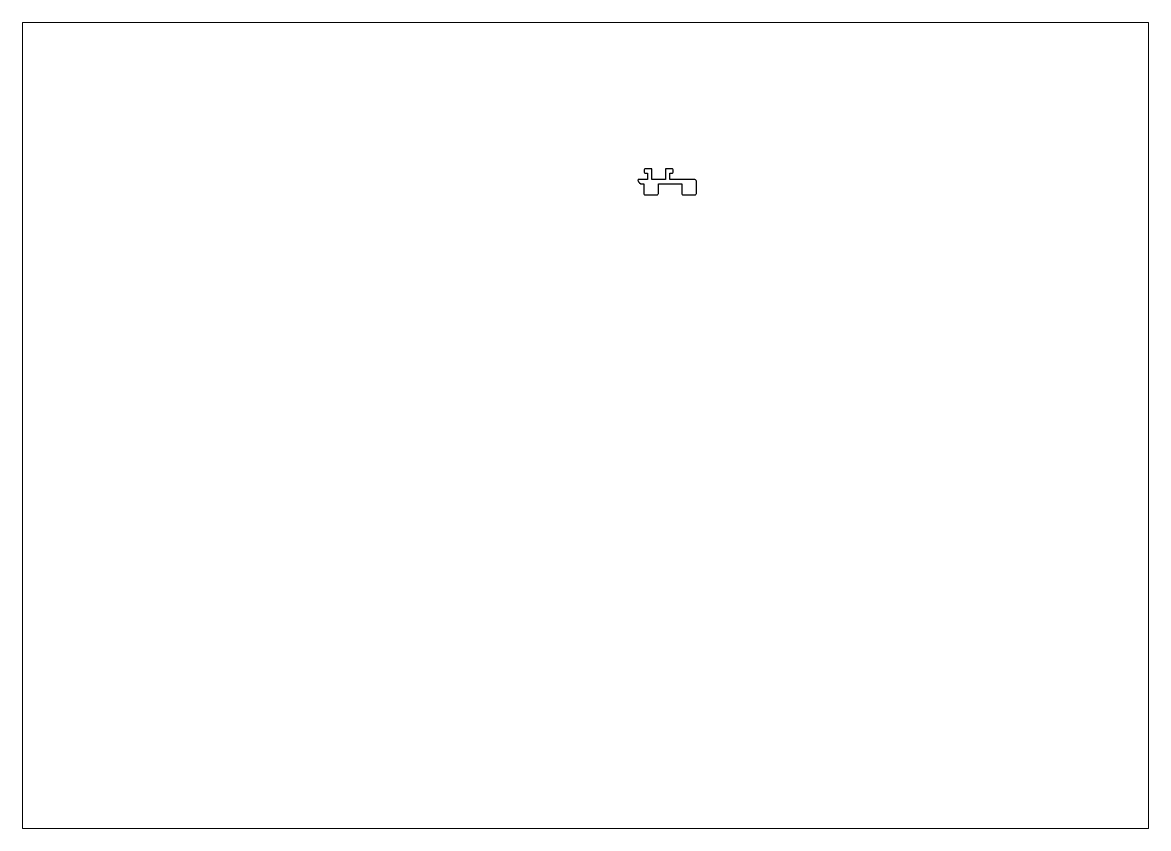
# Paper-space layout 'Layout1' of a CAD drawing. Extents: x 0 to 12.4, y 0 to 8.9.
# The model-space entities are those that its viewports show. They can reach past a viewport. Long polylines and large blocks are cut down to what shows.
import ezdxf

# ---------------------------------------------------------------- set-up
doc = ezdxf.new("R2010")
doc.units = 0
doc.header["$LTSCALE"] = 1.5
doc.layers.get('0').update_dxf_attribs({"linetype": 'CONTINUOUS'})
doc.layers.add('ANA', color=7, linetype='CONTINUOUS')

msp = doc.modelspace()

# ---------------------------------------------------------------- linework, layer by layer
at = {"layer": 'ANA', "color": 230, "linetype": 'BYBLOCK'}
msp.add_line((-473.36, -26.74), (-473.36, -26.74), dxfattribs=at)
msp.add_lwpolyline([(-479.46, -26.74), (-479.46, -25.24), (-481.66, -25.24, 0.414214), (-482.16, -25.74), (-482.16, -26.24, 0.414214), (-481.66, -26.74), (-480.96, -26.74), (-480.96, -28.94), (-484.05, -28.94, 0.460212), (-484.24, -29.17, 0.369664), (-482.76, -30.44), (-482.26, -30.44), (-482.26, -33.64, 0.414214), (-481.76, -34.14), (-477.76, -34.14, 0.414214), (-477.26, -33.64), (-477.26, -30.44), (-474.86, -30.44), (-473.36, -30.44), (-469.26, -30.44), (-469.26, -33.64, 0.414214), (-468.76, -34.14), (-464.76, -34.14, 0.414214), (-464.26, -33.64), (-464.26, -29.44, 0.414214), (-464.76, -28.94), (-473.36, -28.94), (-473.36, -26.74), (-472.66, -26.74, 0.414214), (-472.16, -26.24), (-472.16, -25.74, 0.414214), (-472.66, -25.24), (-473.36, -25.24), (-474.86, -25.24), (-474.86, -28.94), (-479.46, -28.94)], format="xyb", close=True, dxfattribs=at)

psp = doc.layouts.get("Layout1")

# ---------------------------------------------------------------- viewports
at = {"layer": '0'}
psp.add_viewport(center=(6.202, 4.435), size=(12.401, 8.8772), view_center_point=(-502.187, -113.117), view_height=275.91753, dxfattribs=at)

doc.saveas('drawing.dxf')
